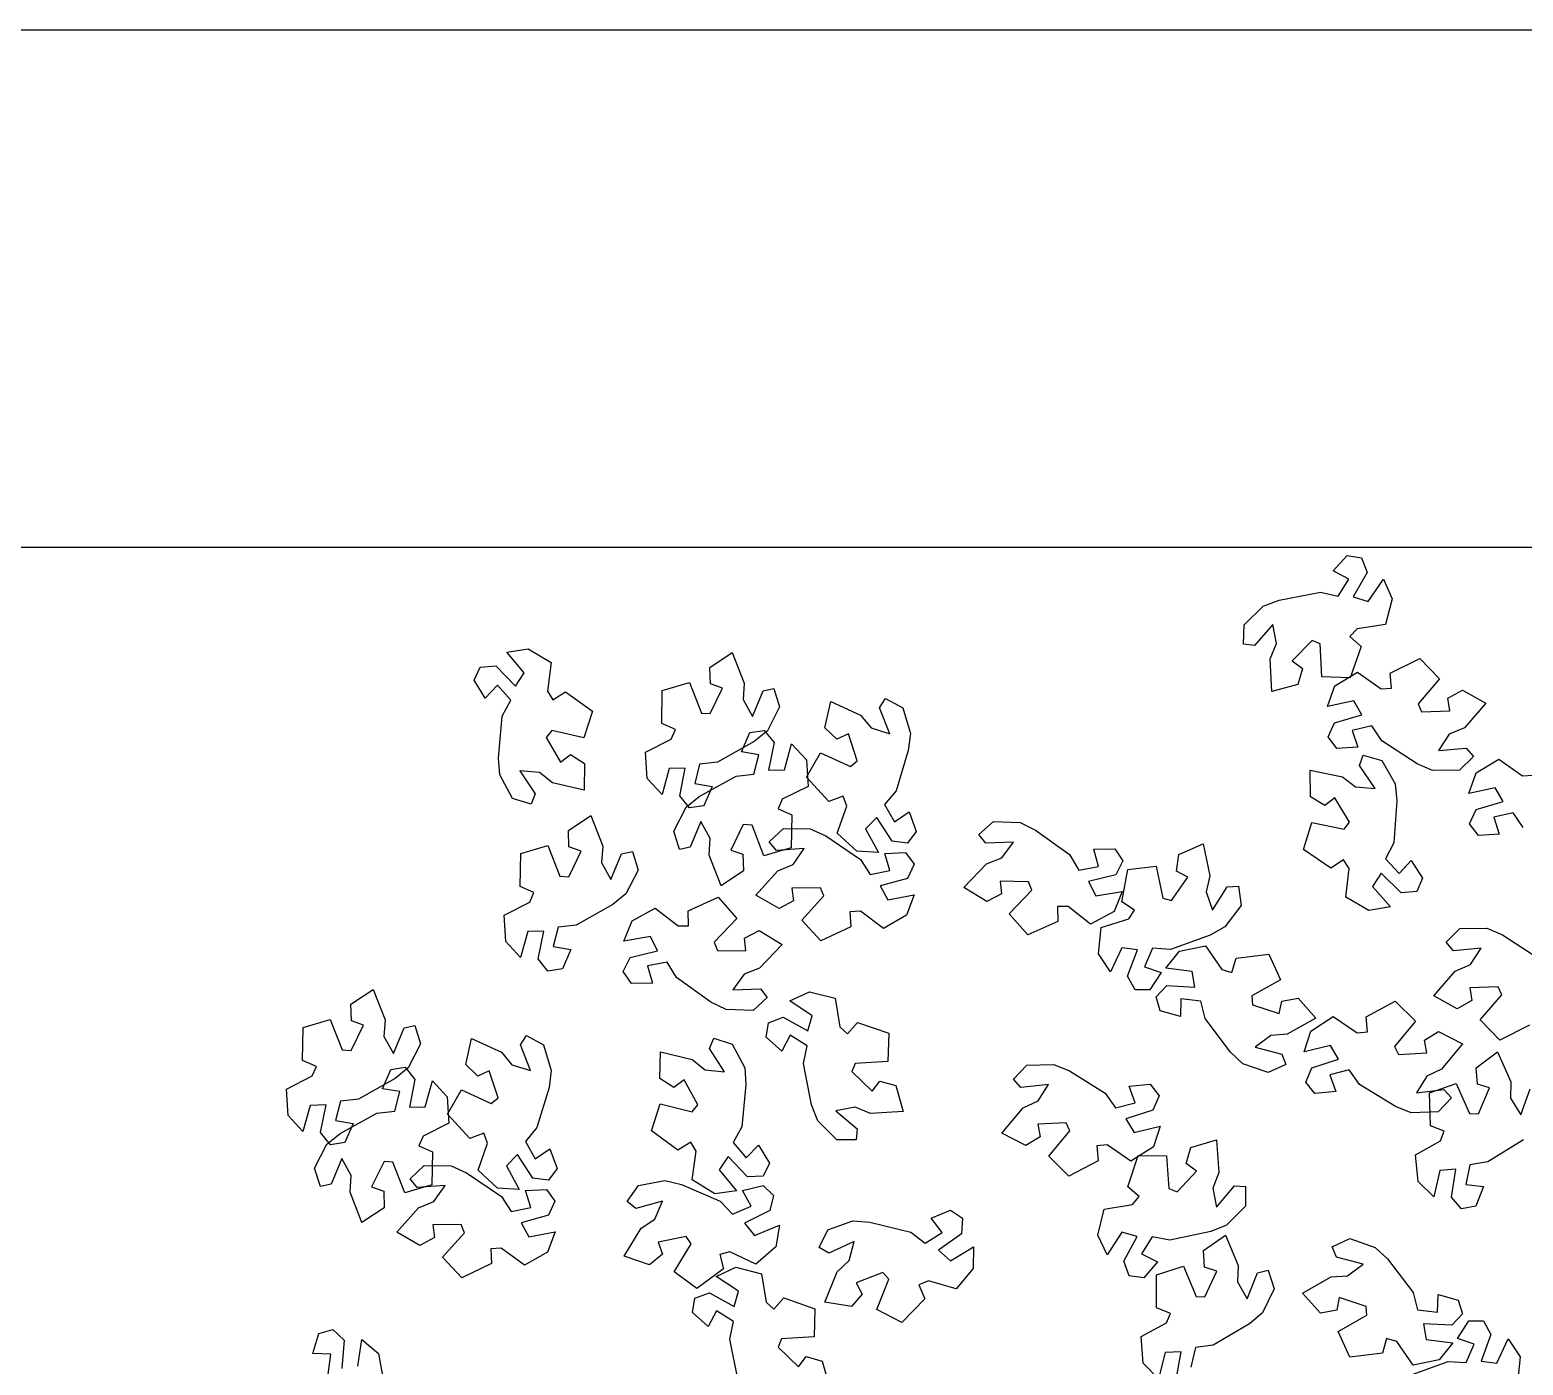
# Model space of a CAD drawing. Header units: centimetres. Extents: x 2004 to 13885, y -3131 to 5891.
# Drawn here: x 2977.5 to 3150.7, y -2026 to -1871.1 of the extents above; entities that cross this region are included whole.
import ezdxf

# ---------------------------------------------------------------- set-up
doc = ezdxf.new("R2010")
doc.units = ezdxf.units.CM
doc.layers.add('alberi', color=74, linetype='Continuous')

msp = doc.modelspace()

# ---------------------------------------------------------------- linework, layer by layer
for p, q in [((2170.34, -1871.07), (4170.34, -1871.07)), ((2170.34, -1931.07), (4170.34, -1931.07))]:
    msp.add_line(p, q)
at = {"layer": 'alberi'}
for points in [[(3118.34, -1940.1), (3120.56, -1937.92), (3122.4, -1937.23), (3127.2, -1936.31), (3129.24, -1936.75), (3130.5, -1934.79), (3128.68, -1933.83), (3130.31, -1932.03), (3131.97, -1932.3), (3132.6, -1934.01), (3132.6, -1934.01), (3130.98, -1936.85), (3132.75, -1937.38), (3134.49, -1934.79), (3135.53, -1937.08), (3134.74, -1940.06), (3131.44, -1940.55), (3130.62, -1941.46), (3131.92, -1942.61), (3131.92, -1942.61), (3130.64, -1946.22), (3127.37, -1946.11), (3127.17, -1942.31), (3126.22, -1941.91), (3123.92, -1944.27), (3125.1, -1945.17), (3124.56, -1947.01), (3121.56, -1947.84), (3121.36, -1944.04), (3122.09, -1942.27), (3121.68, -1940.04), (3119.57, -1942.47), (3118.29, -1942.35)], [(3033.51, -1960.24), (3032.03, -1957.5), (3031.87, -1955.55), (3032.31, -1950.68), (3033.3, -1948.84), (3031.76, -1947.09), (3030.34, -1948.58), (3029.05, -1946.51), (3029.77, -1944.99), (3031.58, -1944.86), (3031.58, -1944.86), (3033.87, -1947.2), (3034.86, -1945.64), (3032.85, -1943.25), (3035.34, -1942.88), (3037.99, -1944.46), (3037.56, -1947.77), (3038.2, -1948.8), (3039.67, -1947.88), (3039.67, -1947.88), (3042.79, -1950.1), (3041.78, -1953.21), (3038.07, -1952.36), (3037.43, -1953.16), (3039.06, -1956.02), (3040.25, -1955.14), (3041.87, -1956.17), (3041.84, -1959.28), (3038.13, -1958.42), (3036.63, -1957.23), (3034.37, -1957.01), (3036.13, -1959.71), (3035.67, -1960.91)], [(3064.49, -1949.61), (3063.07, -1952.39), (3061.55, -1953.62), (3057.29, -1956.02), (3055.21, -1956.25), (3054.64, -1958.51), (3056.67, -1958.84), (3055.69, -1961.07), (3054.03, -1961.33), (3052.9, -1959.91), (3052.9, -1959.91), (3053.53, -1956.71), (3051.68, -1956.76), (3050.86, -1959.77), (3049.14, -1957.93), (3048.94, -1954.85), (3051.92, -1953.34), (3052.41, -1952.22), (3050.81, -1951.53), (3050.81, -1951.53), (3050.88, -1947.71), (3054.02, -1946.78), (3055.41, -1950.32), (3056.44, -1950.39), (3057.87, -1947.43), (3056.47, -1946.95), (3056.4, -1945.03), (3058.99, -1943.3), (3060.38, -1946.84), (3060.24, -1948.75), (3061.34, -1950.74), (3062.57, -1947.76), (3063.82, -1947.46)], [(3143.33, -1956.96), (3140.21, -1956.98), (3138.41, -1956.2), (3134.32, -1953.53), (3133.16, -1951.79), (3130.89, -1952.33), (3131.53, -1954.28), (3129.1, -1954.44), (3128.1, -1953.09), (3128.84, -1951.44), (3128.84, -1951.44), (3131.98, -1950.51), (3131.07, -1948.9), (3128.02, -1949.56), (3128.86, -1947.18), (3131.5, -1945.59), (3134.22, -1947.53), (3135.43, -1947.45), (3135.3, -1945.71), (3135.3, -1945.71), (3138.73, -1944), (3141, -1946.36), (3138.51, -1949.24), (3138.91, -1950.17), (3142.21, -1950.08), (3141.98, -1948.61), (3143.66, -1947.66), (3146.39, -1949.16), (3143.89, -1952.03), (3142.13, -1952.79), (3140.88, -1954.68), (3144.09, -1954.4), (3144.93, -1955.37)], [(3078.76, -1949.73), (3079.65, -1952.71), (3079.41, -1954.66), (3077.99, -1959.34), (3076.65, -1960.94), (3077.8, -1962.96), (3079.49, -1961.8), (3080.33, -1964.08), (3079.32, -1965.43), (3077.52, -1965.18), (3077.52, -1965.18), (3075.76, -1962.43), (3074.46, -1963.75), (3075.95, -1966.5), (3073.43, -1966.35), (3071.16, -1964.27), (3072.26, -1961.11), (3071.84, -1959.97), (3070.21, -1960.58), (3070.21, -1960.58), (3067.61, -1957.77), (3069.23, -1954.93), (3072.69, -1956.52), (3073.48, -1955.86), (3072.47, -1952.73), (3071.12, -1953.36), (3069.74, -1952.02), (3070.41, -1948.98), (3073.87, -1950.57), (3075.09, -1952.04), (3077.26, -1952.72), (3076.08, -1949.72), (3076.78, -1948.64)], [(3052.21, -1964.01), (3053.64, -1961.24), (3055.17, -1960.01), (3059.44, -1957.63), (3061.51, -1957.41), (3062.09, -1955.15), (3060.07, -1954.81), (3061.05, -1952.59), (3062.71, -1952.33), (3063.84, -1953.75), (3063.84, -1953.75), (3063.19, -1956.96), (3065.04, -1956.9), (3065.88, -1953.9), (3067.59, -1955.75), (3067.78, -1958.83), (3064.79, -1960.33), (3064.3, -1961.44), (3065.89, -1962.14), (3065.89, -1962.14), (3065.82, -1965.96), (3062.67, -1966.88), (3061.29, -1963.33), (3060.27, -1963.26), (3058.82, -1966.22), (3060.22, -1966.7), (3060.28, -1968.62), (3057.69, -1970.35), (3056.31, -1966.8), (3056.45, -1964.89), (3055.36, -1962.9), (3054.12, -1965.87), (3052.87, -1966.16)], [(3134.33, -1955.82), (3135.87, -1958.54), (3136.06, -1960.49), (3135.71, -1965.36), (3134.76, -1967.22), (3136.33, -1968.94), (3137.72, -1967.43), (3139.05, -1969.47), (3138.36, -1971.01), (3136.55, -1971.17), (3136.55, -1971.17), (3134.22, -1968.88), (3133.25, -1970.45), (3135.31, -1972.8), (3132.82, -1973.22), (3130.15, -1971.69), (3130.52, -1968.37), (3129.86, -1967.35), (3128.41, -1968.3), (3128.41, -1968.3), (3125.25, -1966.14), (3126.2, -1963.01), (3129.93, -1963.79), (3130.55, -1962.98), (3128.86, -1960.15), (3127.69, -1961.06), (3126.05, -1960.06), (3126.02, -1956.94), (3129.75, -1957.73), (3131.27, -1958.89), (3133.53, -1959.07), (3131.72, -1956.41), (3132.17, -1955.2)], [(3048.09, -1968.53), (3046.66, -1971.3), (3045.14, -1972.54), (3040.88, -1974.93), (3038.8, -1975.16), (3038.23, -1977.42), (3040.26, -1977.75), (3039.29, -1979.98), (3037.62, -1980.25), (3036.49, -1978.83), (3036.49, -1978.83), (3037.13, -1975.62), (3035.28, -1975.68), (3034.45, -1978.68), (3032.73, -1976.84), (3032.54, -1973.76), (3035.52, -1972.25), (3036, -1971.14), (3034.41, -1970.45), (3034.41, -1970.45), (3034.47, -1966.62), (3037.61, -1965.69), (3039.01, -1969.23), (3040.03, -1969.31), (3041.47, -1966.34), (3040.06, -1965.86), (3040, -1963.94), (3042.58, -1962.21), (3043.97, -1965.75), (3043.84, -1967.66), (3044.93, -1969.65), (3046.16, -1966.67), (3047.42, -1966.38)], [(3089.27, -1962.9), (3092.39, -1963.03), (3094.15, -1963.89), (3098.11, -1966.75), (3099.19, -1968.54), (3101.48, -1968.11), (3100.93, -1966.13), (3103.36, -1966.08), (3104.3, -1967.48), (3103.49, -1969.1), (3103.49, -1969.1), (3100.31, -1969.87), (3101.14, -1971.53), (3104.22, -1971.01), (3103.27, -1973.35), (3100.55, -1974.82), (3097.93, -1972.75), (3096.71, -1972.78), (3096.76, -1974.51), (3096.76, -1974.51), (3093.26, -1976.06), (3091.1, -1973.6), (3093.73, -1970.85), (3093.36, -1969.89), (3090.07, -1969.83), (3090.22, -1971.3), (3088.51, -1972.17), (3085.85, -1970.56), (3088.48, -1967.8), (3090.27, -1967.12), (3091.61, -1965.29), (3088.39, -1965.43), (3087.6, -1964.41)], [(3064.92, -1963.71), (3068.04, -1963.75), (3069.83, -1964.57), (3073.87, -1967.31), (3075, -1969.07), (3077.27, -1968.58), (3076.67, -1966.61), (3079.1, -1966.49), (3080.08, -1967.86), (3079.31, -1969.51), (3079.31, -1969.51), (3076.15, -1970.37), (3077.03, -1972), (3080.09, -1971.4), (3079.21, -1973.76), (3076.54, -1975.3), (3073.85, -1973.31), (3072.64, -1973.37), (3072.74, -1975.11), (3072.74, -1975.11), (3069.28, -1976.75), (3067.05, -1974.36), (3069.6, -1971.53), (3069.21, -1970.58), (3065.92, -1970.62), (3066.11, -1972.09), (3064.42, -1973), (3061.72, -1971.46), (3064.27, -1968.64), (3066.04, -1967.91), (3067.33, -1966.04), (3064.12, -1966.26), (3063.29, -1965.27)], [(3117.99, -1972.63), (3116.12, -1975.12), (3114.41, -1976.09), (3109.81, -1977.74), (3107.73, -1977.61), (3106.79, -1979.75), (3108.73, -1980.41), (3107.4, -1982.45), (3105.72, -1982.43), (3104.84, -1980.84), (3104.84, -1980.84), (3106, -1977.79), (3104.16, -1977.54), (3102.85, -1980.36), (3101.46, -1978.26), (3101.78, -1975.19), (3104.97, -1974.2), (3105.64, -1973.18), (3104.18, -1972.23), (3104.18, -1972.23), (3104.88, -1968.47), (3108.13, -1968.08), (3108.92, -1971.81), (3109.91, -1972.05), (3111.83, -1969.37), (3110.52, -1968.66), (3110.78, -1966.75), (3113.61, -1965.48), (3114.39, -1969.2), (3113.94, -1971.06), (3114.69, -1973.2), (3116.4, -1970.47), (3117.69, -1970.39)], [(3061.4, -1984.83), (3058.28, -1984.72), (3056.52, -1983.86), (3052.54, -1981.01), (3051.46, -1979.23), (3049.17, -1979.66), (3049.73, -1981.64), (3047.3, -1981.7), (3046.35, -1980.31), (3047.16, -1978.69), (3047.16, -1978.69), (3050.33, -1977.9), (3049.5, -1976.25), (3046.42, -1976.77), (3047.37, -1974.44), (3050.07, -1972.96), (3052.71, -1975.02), (3053.92, -1974.99), (3053.87, -1973.25), (3053.87, -1973.25), (3057.36, -1971.69), (3059.53, -1974.14), (3056.91, -1976.91), (3057.28, -1977.86), (3060.58, -1977.91), (3060.42, -1976.43), (3062.13, -1975.56), (3064.79, -1977.17), (3062.17, -1979.93), (3060.39, -1980.61), (3059.05, -1982.45), (3062.27, -1982.3), (3063.06, -1983.31)], [(3121.15, -1992.04), (3118.21, -1991.01), (3116.78, -1989.66), (3113.84, -1985.77), (3113.33, -1983.74), (3111.02, -1983.47), (3110.96, -1985.53), (3108.62, -1984.86), (3108.13, -1983.25), (3109.39, -1981.94), (3109.39, -1981.94), (3112.65, -1982.14), (3112.34, -1980.31), (3109.25, -1979.9), (3110.85, -1977.95), (3113.87, -1977.34), (3115.77, -1980.09), (3116.94, -1980.42), (3117.41, -1978.75), (3117.41, -1978.75), (3121.21, -1978.3), (3122.55, -1981.28), (3119.23, -1983.14), (3119.3, -1984.16), (3122.43, -1985.19), (3122.71, -1983.73), (3124.61, -1983.41), (3126.67, -1985.73), (3123.35, -1987.59), (3121.44, -1987.72), (3119.62, -1989.07), (3122.73, -1989.89), (3123.2, -1991.09)], [(3022.85, -1988.7), (3021.43, -1991.48), (3019.9, -1992.71), (3015.64, -1995.11), (3013.56, -1995.33), (3012.99, -1997.59), (3015.02, -1997.92), (3014.05, -2000.15), (3012.39, -2000.42), (3011.26, -1999), (3011.26, -1999), (3011.89, -1995.79), (3010.04, -1995.85), (3009.21, -1998.86), (3007.49, -1997.02), (3007.3, -1993.94), (3010.28, -1992.42), (3010.77, -1991.31), (3009.17, -1990.62), (3009.17, -1990.62), (3009.23, -1986.79), (3012.38, -1985.87), (3013.77, -1989.41), (3014.79, -1989.48), (3016.23, -1986.52), (3014.83, -1986.04), (3014.76, -1984.11), (3017.34, -1982.38), (3018.73, -1985.93), (3018.6, -1987.83), (3019.7, -1989.82), (3020.93, -1986.84), (3022.18, -1986.55)], [(3071.11, -1999.82), (3068.91, -1997.61), (3068.2, -1995.78), (3067.24, -1990.99), (3067.67, -1988.94), (3065.7, -1987.7), (3064.76, -1989.53), (3062.94, -1987.91), (3063.2, -1986.25), (3064.9, -1985.61), (3064.9, -1985.61), (3067.75, -1987.2), (3068.27, -1985.43), (3065.66, -1983.71), (3067.95, -1982.65), (3070.93, -1983.41), (3071.45, -1986.71), (3072.36, -1987.52), (3073.51, -1986.22), (3073.51, -1986.22), (3077.13, -1987.46), (3077.04, -1990.74), (3073.24, -1990.97), (3072.86, -1991.92), (3075.23, -1994.2), (3076.12, -1993.01), (3077.97, -1993.54), (3078.82, -1996.54), (3075.02, -1996.76), (3073.25, -1996.05), (3071.02, -1996.47), (3073.47, -1998.56), (3073.36, -1999.85)], [(3140.83, -1996.58), (3137.72, -1996.69), (3135.9, -1995.96), (3131.73, -1993.4), (3130.52, -1991.7), (3128.27, -1992.3), (3128.97, -1994.23), (3126.54, -1994.47), (3125.5, -1993.14), (3126.19, -1991.46), (3126.19, -1991.46), (3129.3, -1990.46), (3128.35, -1988.87), (3125.32, -1989.61), (3126.1, -1987.21), (3128.69, -1985.54), (3131.46, -1987.41), (3132.67, -1987.29), (3132.5, -1985.56), (3132.5, -1985.56), (3135.87, -1983.76), (3138.21, -1986.05), (3135.8, -1988.99), (3136.23, -1989.92), (3139.52, -1989.73), (3139.25, -1988.27), (3140.9, -1987.28), (3143.67, -1988.69), (3141.25, -1991.63), (3139.52, -1992.44), (3138.32, -1994.37), (3141.52, -1993.99), (3142.39, -1994.95)], [(3037.11, -1988.81), (3038.01, -1991.8), (3037.76, -1993.75), (3036.35, -1998.42), (3035, -2000.03), (3036.15, -2002.05), (3037.85, -2000.89), (3038.69, -2003.17), (3037.67, -2004.51), (3035.88, -2004.27), (3035.88, -2004.27), (3034.11, -2001.52), (3032.82, -2002.84), (3034.3, -2005.58), (3031.79, -2005.44), (3029.52, -2003.36), (3030.62, -2000.2), (3030.2, -1999.06), (3028.57, -1999.67), (3028.57, -1999.67), (3025.97, -1996.86), (3027.59, -1994.02), (3031.05, -1995.61), (3031.84, -1994.95), (3030.82, -1991.82), (3029.48, -1992.44), (3028.1, -1991.1), (3028.76, -1988.06), (3032.22, -1989.66), (3033.45, -1991.13), (3035.61, -1991.8), (3034.44, -1988.8), (3035.14, -1987.72)], [(3059, -1988.73), (3060.45, -1991.49), (3060.58, -1993.45), (3060.09, -1998.31), (3059.08, -2000.14), (3060.6, -2001.91), (3062.04, -2000.44), (3063.31, -2002.52), (3062.57, -2004.03), (3060.76, -2004.14), (3060.76, -2004.14), (3058.5, -2001.78), (3057.48, -2003.33), (3059.47, -2005.73), (3056.97, -2006.08), (3054.34, -2004.47), (3054.81, -2001.16), (3054.18, -2000.12), (3052.7, -2001.03), (3052.7, -2001.03), (3049.61, -1998.78), (3050.65, -1995.67), (3054.36, -1996.57), (3055, -1995.77), (3053.4, -1992.89), (3052.2, -1993.77), (3050.59, -1992.72), (3050.66, -1989.61), (3054.36, -1990.51), (3055.84, -1991.71), (3058.1, -1991.96), (3056.37, -1989.24), (3056.85, -1988.04)], [(3093.17, -1991.18), (3096.29, -1991.09), (3098.1, -1991.83), (3102.25, -1994.42), (3103.45, -1996.13), (3105.7, -1995.55), (3105.02, -1993.61), (3107.44, -1993.39), (3108.48, -1994.72), (3107.77, -1996.4), (3107.77, -1996.4), (3104.65, -1997.38), (3105.6, -1998.98), (3108.63, -1998.26), (3107.84, -2000.65), (3105.23, -2002.3), (3102.47, -2000.41), (3101.26, -2000.52), (3101.43, -2002.25), (3101.43, -2002.25), (3098.04, -2004.03), (3095.71, -2001.73), (3098.15, -1998.8), (3097.72, -1997.87), (3094.43, -1998.03), (3094.69, -1999.49), (3093.03, -2000.48), (3090.27, -1999.04), (3092.71, -1996.12), (3094.45, -1995.32), (3095.67, -1993.4), (3092.47, -1993.75), (3091.6, -1992.8)], [(3010.56, -2003.1), (3012, -2000.33), (3013.52, -1999.1), (3017.79, -1996.72), (3019.87, -1996.5), (3020.45, -1994.24), (3018.42, -1993.9), (3019.4, -1991.67), (3021.07, -1991.41), (3022.19, -1992.84), (3022.19, -1992.84), (3021.55, -1996.04), (3023.4, -1995.99), (3024.24, -1992.99), (3025.95, -1994.84), (3026.13, -1997.91), (3023.15, -1999.42), (3022.66, -2000.53), (3024.25, -2001.22), (3024.25, -2001.22), (3024.17, -2005.05), (3021.03, -2005.97), (3019.64, -2002.42), (3018.62, -2002.35), (3017.18, -2005.3), (3018.58, -2005.79), (3018.64, -2007.71), (3016.05, -2009.43), (3014.67, -2005.89), (3014.81, -2003.98), (3013.72, -2001.99), (3012.48, -2004.96), (3011.23, -2005.25)], [(3118.51, -2007.51), (3116.32, -2009.74), (3114.5, -2010.47), (3109.72, -2011.49), (3107.67, -2011.09), (3106.45, -2013.07), (3108.29, -2013.99), (3106.7, -2015.83), (3105.03, -2015.59), (3104.38, -2013.9), (3104.38, -2013.9), (3105.94, -2011.03), (3104.15, -2010.53), (3102.47, -2013.16), (3101.38, -2010.89), (3102.1, -2007.89), (3105.4, -2007.33), (3106.19, -2006.41), (3104.88, -2005.28), (3104.88, -2005.28), (3106.08, -2001.65), (3109.35, -2001.69), (3109.63, -2005.49), (3110.58, -2005.86), (3112.84, -2003.46), (3111.64, -2002.58), (3112.15, -2000.73), (3115.13, -1999.84), (3115.4, -2003.64), (3114.71, -2005.42), (3115.16, -2007.65), (3117.22, -2005.17), (3118.51, -2005.26)], [(3023.28, -2002.8), (3026.4, -2002.84), (3028.18, -2003.65), (3032.23, -2006.4), (3033.35, -2008.16), (3035.63, -2007.67), (3035.02, -2005.7), (3037.45, -2005.58), (3038.43, -2006.95), (3037.67, -2008.59), (3037.67, -2008.59), (3034.51, -2009.46), (3035.39, -2011.09), (3038.45, -2010.49), (3037.56, -2012.85), (3034.89, -2014.39), (3032.21, -2012.4), (3031, -2012.46), (3031.09, -2014.19), (3031.09, -2014.19), (3027.64, -2015.84), (3025.41, -2013.44), (3027.96, -2010.61), (3027.57, -2009.67), (3024.27, -2009.7), (3024.47, -2011.17), (3022.78, -2012.09), (3020.08, -2010.55), (3022.63, -2007.72), (3024.4, -2006.99), (3025.69, -2005.13), (3022.47, -2005.35), (3021.65, -2004.36)], [(3048.11, -2005.12), (3051.18, -2004.56), (3053.09, -2005.02), (3057.58, -2006.93), (3059.03, -2008.44), (3061.17, -2007.52), (3060.19, -2005.71), (3062.56, -2005.12), (3063.78, -2006.28), (3063.35, -2008.04), (3063.35, -2008.04), (3060.42, -2009.49), (3061.59, -2010.92), (3064.48, -2009.75), (3064.06, -2012.23), (3061.74, -2014.26), (3058.73, -2012.82), (3057.55, -2013.12), (3057.97, -2014.8), (3057.97, -2014.8), (3054.9, -2017.08), (3052.25, -2015.16), (3054.21, -2011.89), (3053.64, -2011.04), (3050.42, -2011.7), (3050.89, -2013.11), (3049.41, -2014.33), (3046.46, -2013.34), (3048.42, -2010.08), (3050.02, -2009.02), (3050.92, -2006.94), (3047.81, -2007.78), (3046.82, -2006.97)], [(3070.06, -2010.29), (3072.99, -2009.24), (3074.95, -2009.39), (3079.69, -2010.56), (3081.36, -2011.82), (3083.33, -2010.57), (3082.07, -2008.93), (3084.31, -2007.98), (3085.71, -2008.92), (3085.56, -2010.73), (3085.56, -2010.73), (3082.9, -2012.63), (3084.29, -2013.86), (3086.95, -2012.23), (3086.94, -2014.75), (3084.97, -2017.13), (3081.76, -2016.19), (3080.64, -2016.67), (3081.34, -2018.26), (3081.34, -2018.26), (3078.67, -2021.01), (3075.74, -2019.53), (3077.15, -2015.99), (3076.46, -2015.24), (3073.38, -2016.42), (3074.07, -2017.73), (3072.81, -2019.17), (3069.74, -2018.66), (3071.15, -2015.13), (3072.56, -2013.83), (3073.12, -2011.63), (3070.18, -2012.96), (3069.07, -2012.31)], [(3130.61, -2011.28), (3133.56, -2012.31), (3134.99, -2013.65), (3137.95, -2017.54), (3138.46, -2019.56), (3140.78, -2019.82), (3140.83, -2017.76), (3143.17, -2018.42), (3143.67, -2020.03), (3142.42, -2021.34), (3142.42, -2021.34), (3139.15, -2021.16), (3139.47, -2022.98), (3142.56, -2023.39), (3140.97, -2025.34), (3137.95, -2025.96), (3136.04, -2023.22), (3134.87, -2022.89), (3134.41, -2024.57), (3134.41, -2024.57), (3130.61, -2025.03), (3129.25, -2022.05), (3132.57, -2020.18), (3132.5, -2019.16), (3129.36, -2018.14), (3129.08, -2019.6), (3127.19, -2019.93), (3125.12, -2017.61), (3128.43, -2015.74), (3130.34, -2015.61), (3132.16, -2014.25), (3129.04, -2013.45), (3128.57, -2012.24)]]:
    msp.add_lwpolyline(points, close=True, dxfattribs=at)
for points in [[(3150.72, -1963.61), (3149.56, -1961.88), (3147.29, -1962.41), (3147.94, -1964.37), (3145.51, -1964.53), (3144.5, -1963.18), (3145.24, -1961.52), (3145.24, -1961.52), (3148.38, -1960.6), (3147.47, -1958.99), (3144.42, -1959.64), (3145.27, -1957.27), (3147.9, -1955.67), (3150.62, -1957.62), (3151.84, -1957.53)], [(3151.43, -1986.54), (3148.01, -1988.26), (3145.73, -1985.91), (3148.22, -1983.03), (3147.8, -1982.09), (3144.51, -1982.2), (3144.74, -1983.66), (3143.07, -1984.62), (3140.34, -1983.13), (3142.83, -1980.25), (3144.58, -1979.48), (3145.83, -1977.59), (3142.62, -1977.89), (3141.77, -1976.91), (3143.37, -1975.32), (3146.49, -1975.29), (3148.29, -1976.06), (3152.39, -1978.72)], [(3150.75, -1999.82), (3146.6, -2002.4), (3144.53, -2002.72), (3144.06, -2005), (3146.1, -2005.24), (3145.22, -2007.51), (3143.57, -2007.85), (3142.38, -2006.48), (3142.38, -2006.48), (3142.88, -2003.25), (3141.03, -2003.39), (3140.34, -2006.43), (3138.54, -2004.66), (3138.21, -2001.59), (3141.12, -1999.95), (3141.56, -1998.82), (3139.94, -1998.2), (3139.94, -1998.2), (3139.84, -1994.37), (3142.93, -1993.31), (3144.48, -1996.79), (3145.51, -1996.82), (3146.81, -1993.79), (3145.39, -1993.37), (3145.24, -1991.46), (3147.74, -1989.62), (3149.29, -1993.1), (3149.24, -1995.01), (3150.42, -1996.95), (3151.52, -1993.92)], [(3110.47, -2027.64), (3111.03, -2024.42), (3109.18, -2024.52), (3108.42, -2027.54), (3106.66, -2025.73), (3106.4, -2022.66), (3109.35, -2021.08), (3109.81, -2019.96), (3108.2, -2019.31), (3108.2, -2019.31), (3108.19, -2015.48), (3111.31, -2014.48), (3112.78, -2018), (3113.8, -2018.04), (3115.17, -2015.05), (3113.76, -2014.6), (3113.65, -2012.68), (3116.2, -2010.89), (3117.66, -2014.41), (3117.57, -2016.32), (3118.71, -2018.28), (3119.88, -2015.28), (3121.12, -2014.96), (3121.84, -2017.1), (3120.47, -2019.9), (3118.98, -2021.17), (3114.77, -2023.65), (3112.7, -2023.92), (3112.17, -2026.19)], [(3059.66, -2027.74), (3058.7, -2022.94), (3059.12, -2020.9), (3057.15, -2019.66), (3056.21, -2021.48), (3054.39, -2019.87), (3054.65, -2018.2), (3056.35, -2017.57), (3056.35, -2017.57), (3059.2, -2019.16), (3059.72, -2017.38), (3057.12, -2015.67), (3059.4, -2014.61), (3062.39, -2015.37), (3062.91, -2018.67), (3063.82, -2019.48), (3064.96, -2018.18), (3064.96, -2018.18), (3068.58, -2019.42), (3068.5, -2022.69), (3064.69, -2022.93), (3064.31, -2023.88), (3066.68, -2026.16), (3067.57, -2024.97), (3069.42, -2025.5), (3070.27, -2028.49)], [(3012.14, -2027.01), (3012.43, -2024.7), (3010.37, -2024.62), (3011.07, -2022.29), (3012.68, -2021.82), (3013.98, -2023.09), (3013.98, -2023.09), (3013.74, -2026.35)], [(3137.41, -2027.22), (3142, -2025.55), (3144.09, -2025.67), (3145.02, -2023.53), (3143.08, -2022.87), (3144.4, -2020.83), (3146.09, -2020.84), (3146.97, -2022.42), (3146.97, -2022.42), (3145.82, -2025.49), (3147.65, -2025.73), (3148.96, -2022.9), (3150.35, -2025), (3150.04, -2028.07)], [(3015.57, -2026.07), (3016.03, -2022.98), (3017.96, -2024.6), (3018.53, -2027.63)]]:
    msp.add_lwpolyline(points, dxfattribs=at)

doc.saveas('drawing.dxf')
